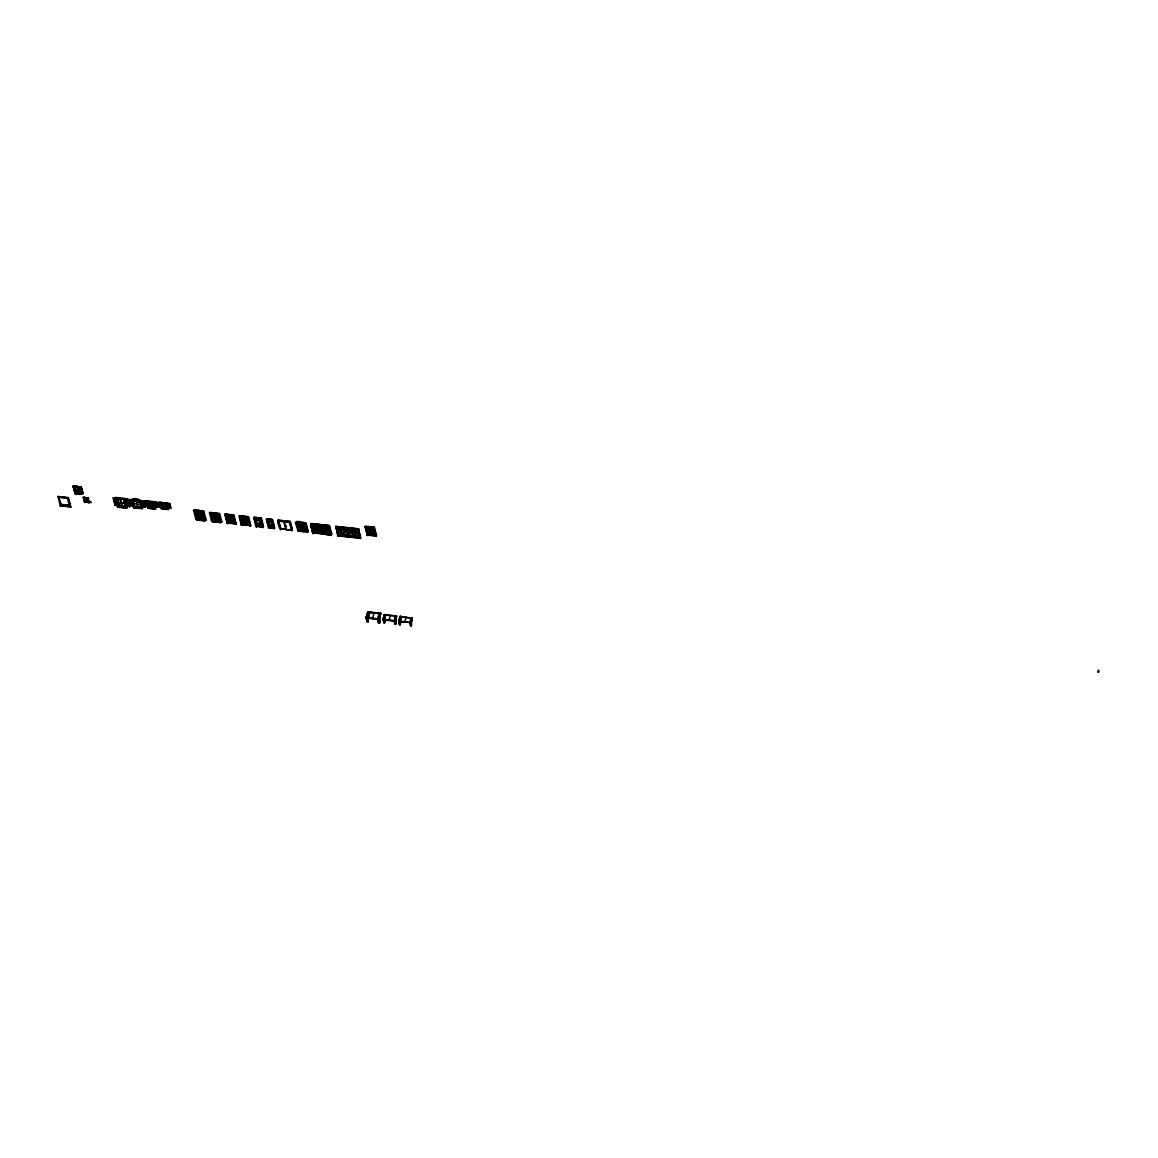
<?xml version="1.0" encoding="UTF-8"?>
<svg xmlns="http://www.w3.org/2000/svg" width="1158" height="1158" viewBox="0 0 1158 1158"><rect width="100%" height="100%" fill="white"/><g stroke="black" fill="none" stroke-linecap="round" stroke-linejoin="round"><path stroke-width="1.5" d="M78.57 493.221L78.903 492.526L78.802 494.017L75.009 493.366M87.082 500.647L88.934 501.356M77.962 490.37L78.715 492.903L77.89 490.355M78.541 490.095L77.166 487.344M368.041 614.001L368.36 613.016L368.23 621.803L367.086 621.672L367.1 619.718L367.622 614.551L368.765 614.681L369.156 612.423L367.26 618.14M378.536 622.932L377.551 619.269L379.448 613.552L379.679 623.047L378.536 622.932L378.333 620.746L379.81 614.261L379.317 616.852L379.477 615.245M383.761 622.946L384.311 616.476L385.252 616.476L385.325 615.173L383.747 619.964L384.557 623.033L382.661 619.414M384.557 623.033L384.876 616.534M394.487 620.833L395.819 619.356L395.66 624.249L394.719 622.179L395.182 617.663L396.354 617.692L396.427 616.389M400.089 616.867L412.335 618.198L400.06 616.317L401.03 617.402L400.248 624.755L399.452 624.669L399.93 618.777L400.943 618.198L400.002 618.198M410.193 622.541L411.51 621.064L411.351 625.957L410.41 623.901L410.873 619.371L412.045 619.414L412.118 618.111M366.275 618.633L367.853 611.8L380.808 613.769L367.868 612.35M368.244 619.848C365.639 621.383 370.994 616.78 368.939 613.074M379.679 623.047L378.869 620.008L380.591 613.668L367.998 612.293M383.399 619.617L384.456 620.674L384.036 619.081L383.11 620.5L385.209 615.549L384.557 621.6L383.616 620.977L383.906 618.054L384.717 618.126L384.195 619.704M384.63 615.491L384.138 618.068M394.849 624.162L394.038 621.093L395.616 616.302L395.341 618.271L396.137 618.358C394.704 632.572 395.24 609.933 395.906 618.343M395.587 619.327L395.746 617.721M400.103 622.772C399.249 626.102 401.956 611.931 399.828 619.791L400.161 618.806M411.249 619.327L411.828 620.08C409.223 635.12 413.203 607.183 409.729 622.816L410.54 625.87M411.278 621.05L411.437 619.443M411.597 620.051L411.191 618.401L412.132 618.618M77.296 486.664L77.05 487.836M158.226 502.398L160.991 502.558L158.226 502.398L159.297 506.741L162.091 506.683L159.297 506.741M158.689 502.833C161.223 500.965 163.466 508.275 159.587 506.205L158.704 502.717M161.15 504.801L159.051 504.193M84.433 502.022L87.328 502.34L84.491 502.225L87.299 502.225L84.302 501.327L85.967 502.152M89.557 502.731L87.733 501.704L91.221 502.311M88.269 501.79L88.616 502.558M84.375 499.807L85.866 500.661L83.81 500.184L84.201 500.792L86.184 500.661L85.504 500.314M89.209 501.153L88.819 500.821M89.456 501.125L87.111 500.748M113.556 498.128L116.437 498.36L118.492 506.364L125.846 507.001M114.946 505.004L118.652 505.076L114.946 505.004L113.079 497.694L116.77 497.969L118.652 505.076M118.811 506.234L116.77 497.969M117.32 501.689L114.309 500.98M118.159 504.845L115.641 504.7M129.146 499.445L130.724 505.366L134.371 505.843L130.695 505.583L129.117 499.663L132.837 499.72L134.545 506.799M130.304 502.34L133.271 503.021M132.837 499.72L129.117 499.663M133.908 505.409L131.375 505.264M146.169 505.959L148.962 505.945L146.169 505.959L144.938 501.023L147.703 501.226L149.093 506.379M147.37 501.602L145.43 501.342L146.661 505.829M147.963 503.658L145.85 503.108M57.914 496.507L68.221 497.839L70.595 506.582L68.221 497.636L57.914 496.507L60.303 505.453M59.955 505.424L71.029 506.914L59.898 505.728L61.345 505.641L58.986 497.158L67.454 498.085L69.625 506.668L69.842 505.51L61.548 504.425L61.2 505.655M61.388 505.771L61.548 504.41M67.425 498.186L58.957 497.26M69.784 505.322L69.567 506.466L71.029 506.914M73.287 486.809L73.432 486.071L75.357 493.207L75.675 492.251M73.461 487.301L73.634 485.795L77.094 486.172L78.961 493.221M73.823 487.402C73.345 480.859 79.034 506.567 73.634 485.795M74.705 489.892L81.234 490.616M80.814 490.949L74.995 490.051M75.111 489.385L74.401 486.751L80.452 487.779M74.995 493.424L75.169 492.468M77.962 490.21L78.787 494.176L75.096 493.771L75.328 492.15L82.551 492.975L82.392 494.234L74.98 493.308M77.296 486.49L77.065 487.692L80.669 488.083L80.901 486.881L82.623 493.496L75.198 492.729M78.035 489.791L77.991 490.572M80.351 488.126L80.524 487.113L82.406 494.234M80.756 488.068L80.93 487.113M81.118 490.847L74.691 489.877M85.099 498.157L83.318 497.303M85.88 500.546L83.651 499.981M83.912 500.531L85.967 500.878M84.766 499.098C84.23 494.813 85.793 499.735 84.245 499.17M84.809 497.824L85.171 498.273M84.867 497.187L84.447 500.256L84.172 498.881M84.983 501.544L85.837 501.834M85.258 499.055L84.143 498.997L84.78 499.749M85.374 500.43L84.114 500.299L85.504 500.111L85.46 500.936M85.663 501.631L85.822 502.225M86.199 500.546L83.622 500.082M86.662 498.201C89.759 499.286 83.81 495.248 87.834 500.792M87.168 498.519L86.633 497.665M87.53 497.868L88.442 498.418L86.604 497.94M86.618 497.766L88.153 498.635L87.892 497.795M87.878 497.911L88.486 498.635L88.08 497.969M88.022 498.447L88.196 497.549L88.153 498.635M88.486 498.635L88.399 498.012M89.296 501.284L88.471 501.197M88.601 502.702L88.775 501.863M89.137 502.138L89.615 502.196M116.393 499.518L119.433 499.764M116.654 498.157L124.195 498.982M114.656 502.239L125.006 503.035L117.58 502.398M117.812 505.178L127.033 506.48L117.783 505.322M127.858 499.315L129.754 506.683L127.858 499.315L124.239 498.722L126.801 508.188L117.653 507.19L116.813 503.846M118.492 506.364L125.817 507.175M123.935 500.343L125.889 507.508M124.036 499.387L116.64 498.895L124.036 499.387L125.875 506.857M124.905 503.209L117.523 502.717M126.121 506.336L124.239 498.722M129.783 500.502L140.089 501.139L141.623 508.174M142.738 507.291C146.357 497.824 124.297 494.148 133.59 506.292L142.781 507.045M134.314 506.509L141.638 507.305L134.299 506.553M134.328 505.974L132.707 499.909L140.248 500.835L141.725 506.842M140.002 502.109L136.991 501.732M140.248 500.835L143.925 501.067L145.532 507.233L141.826 506.611L145.445 507.19L143.606 501.313M140.74 504.685L133.488 503.571M147.79 501.602L153.522 502.138L154.825 507.016M147.949 507.653L155.592 509.028L148.094 508.203L155.621 508.912L153.811 501.819L156.533 502.268L157.821 507.247L155.013 506.755L157.734 507.19L156.185 502.601M155.679 507.508L154.173 501.631L155.679 507.508L148.412 506.451M148.846 507.754L147.992 504.396M149.006 507.349L154.579 507.508L149.006 507.349L147.384 501.486M149.324 507.204L148.832 504.917M153.348 502.543L147.862 501.95L153.348 502.543L154.564 507.638L149.035 507.233M153.855 505.481L148.354 504.888L153.855 505.481L154.506 507.942M155.621 507.103L148.296 506.292L155.722 507.247M161.063 503.006L166.781 503.643M160.962 507.132L161.338 508.738L168.431 509.506L167.07 503.296L169.792 503.687L170.935 508.072M161.44 506.958L168.793 508.304L161.483 507.508L160.108 502.384L167.49 503.18M161.555 505.988L167.201 506.118L159.558 506.046M161.483 507.508L168.851 508.058M161.961 508.565L167.707 509.086L166.636 503.947L161.136 503.354L166.578 504.266M162.207 507.725L167.635 508.637M162.438 508.015L160.991 502.558M166.781 503.643L168.431 509.506M167.432 503.194L168.793 508.304M193.545 510.316L203.866 511.344L206.196 520.246L195.89 519.117L193.574 510.215L203.866 511.344M194.616 511.3L196.788 519.956L205.024 520.868L202.867 512.198L194.558 511.619L197.859 511.966M195.745 518.408L196.672 518.509M195.89 519.117C201.116 516.888 185.642 504.946 203.055 511.633L205.27 520.145L206.196 520.246M194.732 511.677L204.04 516.598L196.788 519.956L202.534 517.496M205.024 520.868L196.846 519.653M205.154 520.072L198.423 515.932M205.14 519.435L206.066 519.479M210.351 513.718L218.645 514.311L220.7 522.576L212.464 521.693L210.409 513.414L219.716 518.292L212.522 521.346L220.7 522.576M211.436 520.13L212.363 520.174M211.567 520.825L209.352 512.328L219.658 513.457L221.873 521.954L211.567 520.825L212.725 520.434M218.645 514.311L211.986 513.906M214.1 517.684L215.562 516.135A8.453 7.585 -14.9 0 0 212.667 520.42L210.38 512.82L218.848 513.747L220.845 521.838L221.873 521.954M220.831 521.824L214.404 517.264M220.816 521.158L221.728 521.259M224.985 515.049L227.185 523.445L227.996 523.532L225.897 515.382L232.179 515.99L232.454 517.033L227.417 516.482M228.271 522.649L227.359 522.562L225.159 514.109L233.858 515.049L236.058 523.503L235.074 523.387M225.897 515.382L232.121 516.251L232.396 517.293L227.359 516.743M235.103 523.648L228.184 523.17L226.114 514.934L232.975 515.686L235.088 524.313L235.914 524.241L235.088 524.313M227.04 522.794L227.851 522.895M227.185 523.445L228.025 523.373M227.359 522.562L225.159 514.109M228.169 522.634L228.184 522.533A7.02 6.311 -14.9 0 1 231.093 518.393A6.934 6.224 -14.9 0 0 230.109 519.291L229.53 519.956M233.134 515.411L226.056 514.543L228.184 523.155L233.959 519.942L226.071 515.238M233.684 516.005L226.071 515.223M233.844 515.165L225.144 514.21M229.791 519.595L235.277 523.315M235.725 523.807L228.227 522.895L234.003 519.667L226.114 514.934L234.075 519.667M248.492 516.714L239.315 515.817L248.478 516.815L250.693 525.167L249.781 525.037L247.783 516.975L248.377 520.999M243.759 517.047L239.156 516.656L241.371 525.052L242.167 525.139L240.097 516.164L247.87 517.004L249.867 525.79M240.213 517.018L240.227 516.135L242.413 524.502L249.737 525.298M241.226 524.4L242.008 524.545M241.4 523.459L242.21 523.546M241.371 525.052L242.326 524.965L240.097 516.164M242.167 525.139L241.573 524.009M242.094 524.95L242.239 524.212M247.87 517.004L247.725 517.742L239.952 516.888M249.578 525.312L250.533 526.05L248.333 517.554M249.752 524.371L250.562 524.458M249.723 525.964L249.925 524.921M250.374 525.457L242.355 524.762M254.007 517.308L261.332 518.118L254.007 517.308L256.207 525.761L257.004 525.848M260.463 519.218L254.717 518.697L260.449 519.32L262.562 527.368L263.358 527.455L261.143 519.059M262.562 527.368L260.449 518.755L254.963 518.147L257.033 526.369L263.358 527.455M255.875 526.065L256.685 526.094M256.034 526.658L256.873 526.586L256.034 526.658L253.848 518.147L258.234 518.639M257.033 526.369L257.076 526.108A5.616 5.037 -14.9 0 1 259.363 522.707M260.608 518.48L254.876 517.858L257.076 526.108L262.519 526.962M261.332 518.118L263.546 526.456L262.75 526.369M266.398 519.681L272.376 520.231L266.398 519.681L268.627 528.034L269.423 528.12L267.295 520.116M268.786 527.194L266.586 518.741L268.786 527.194L269.611 527.179L268.801 527.093M273.954 527.657C275.59 529.192 271.088 521.129 271.826 519.653L267.484 519.175L271.812 519.754L273.78 527.99L269.611 527.802L267.541 519.58L272.723 523.995L269.655 527.512M269.611 527.802L269.655 527.527A4.212 3.778 -14.9 0 1 271.363 524.979M271.652 520.029L273.78 528.598L274.576 528.685L272.825 521.896M281.495 521.621C271.826 516.468 286.822 542.769 277.674 520.854L290.036 522.215L292.207 530.567L289.529 522.388M278.513 520.839L284.159 521.288L286.243 529.394L280.656 528.627L278.47 520.333L289.688 521.549L292.366 529.727L290.195 521.361L277.819 520.116L280.004 528.366L291.642 530.494M283.855 521.636L285.968 529.582L292.236 530.451M289.457 522.244L291.657 530.393M290.036 522.215L277.659 520.955M305.813 523.995C309.852 536.053 306.884 534.185 305.104 523.763C283.377 522.388 303.946 520.941 306.175 527.773L303.034 531.58L297.852 527.136L300.921 523.648M296.81 522.388L305.278 523.315L296.81 522.388L298.923 531.131L307.159 532.043M296.868 522.866L298.764 531.334L297.968 531.247L295.768 522.794M298.142 530.306C298.634 524.661 288.935 518.495 305.987 523.054L308.187 531.508L307.391 531.421L305.278 523.315M305.104 523.763L307.232 532.26M307.391 531.421L308.187 531.508M310.966 523.517L329.292 525.616L331.55 534.07L329.277 525.515L310.966 523.517L313.239 532.058M311.647 525.515L313.775 533.563L312.848 533.462L310.648 524.907L312.848 533.462M331.246 534.851L313.992 532.998L311.936 524.733L320.404 525.66L322.46 533.925L320.404 525.66M312.689 532.868L313.615 532.912M312.819 531.797L332.042 533.896M313.992 532.998L311.907 524.14L328.611 525.978L330.739 533.968M314.035 532.144L312.023 524.299M319.825 526.268L321.996 533.896M322.228 533.867L331.391 535.488L329.581 528.598M328.293 527.194L330.334 534.75M328.365 527.339L314.99 525.877M335.777 526.325L337.818 536.125L338.512 534.924L336.283 526.572L358.256 528.974L360.703 538.629L358.662 528.83L335.777 526.325L338.31 535.966L360.312 538.209L358.097 529.872L336.124 527.469M336.283 526.572L338.266 536.183M337.658 528.149L345.895 529.105L346.199 530.35L337.962 529.452L337.658 528.149L345.88 529.163M337.962 529.452L346.213 530.248M337.818 536.125L338.512 534.924M340.177 528.352L340.582 529.901L340.293 528.294M343.13 528.844L343.564 530.219L343.39 528.699M347.082 528.815L349.325 537.008M348.963 530.552L357.2 531.45L348.949 530.61L348.645 529.351L356.881 530.306L357.185 531.551M351.163 529.553L351.467 530.986M354.116 530.046L354.551 531.421L354.116 530.06M356.867 530.364L347.878 529.119M358.025 530.234L358.256 528.974M358.662 528.83L358.43 530.089L347.863 528.931M368.23 535.17L375.554 535.98L373.484 527.816L365.045 526.991L373.6 528.207M365.914 527.585L366.116 526.528L368.273 534.967L375.597 535.749L367.216 530.972L373.484 527.802M374.642 529.655L376.393 536.501L375.51 536.241L376.567 535.604L374.367 527.093L365.19 526.253L367.404 534.605L368.316 534.707L367.274 535.329M367.404 534.605L368.244 534.533L368.041 535.575L365.957 526.629L373.73 527.469L375.872 535.532L373.658 527.353L366.073 526.687L368.186 535.43M373.658 527.353L373.469 528.41L370.343 528.077L370.618 529.119L373.05 529.553L373.716 532.043L371.429 531.783L370.763 529.307M375.597 536.415L376.567 535.604M380.606 614.174L379.231 614.203C376.668 616.736 380.707 623.467 378.333 620.746M383.761 621.513L384.615 621.281M399.452 623.221L400.306 623.004M1098.117 670.337L1098.985 670.496M1098.754 671.756L1097.827 671.872M196.947 519.146L197.034 518.668A8.453 7.585 -14.9 0 1 199.885 514.384L200.334 514.123M167.07 503.296L169.792 503.687M167.519 503.759L169.502 504.193L167.606 504.063M167.997 505.322L169.965 505.916L167.924 505.264M168.46 507.291L170.848 508.029M169.459 504.034L170.24 507.522M82.536 492.932L75.241 492.425M82.073 492.961L81.9 493.916L80.235 487.417L81.943 493.757L75.256 492.932M124.688 499.199L126.425 505.699M125.556 502.239L128.437 502.905M127.51 499.648L129.667 506.683M126.135 505.829L129.754 506.422M128.408 503.006L125.484 502.196M129.074 506.133L126.338 505.395M141.464 503.412L144.359 504.338M142.159 506.263L140.769 500.849L143.635 501.573M143.925 501.067L140.248 500.69M144.996 506.726L142.13 506.118M153.811 501.819L156.533 502.268M154.289 502.181L147.008 501.428M154.781 504.251L156.764 504.772M154.868 504.352L156.808 504.931L154.926 504.772M156.706 504.57L154.709 503.947M157.285 506.726L155.317 506.263M365.914 617.851L367.853 611.8M368.085 611.829L365.971 618.111L367.086 621.672M366.927 617.185L366.927 619.11L368.07 619.24L367.549 617.257L365.827 617.576M374.295 612.987L372.355 618.488M378.015 618.994L378.738 616.794L379.882 616.91L379.621 621.412M378.637 619.067L378.869 620.008M379.173 617.967L380.562 613.19M379.202 618.097L380.794 613.219M396.354 617.692L394.835 621.774L396.629 616.07L384.369 614.594L382.705 619.646L395.298 620.92M384.601 614.623L382.791 619.979L394.95 620.977M382.965 619.993L384.528 615.086M385.252 616.476L384.239 617.069M390.478 615.738L388.827 620.312M394.965 620.283L395.66 624.249M395.283 619.269L396.383 615.911M394.864 621.296L396.615 615.94L384.398 615.144M400.06 616.317L398.627 621.383M400.321 617.2L398.801 622.208L400.292 616.346M398.656 621.716L400.219 616.809M398.96 622.222L399.09 620.731M399.886 621.412L400.407 619.848L399.597 619.762M406.169 617.46L404.518 622.034M412.089 617.634L410.366 622.888L411.351 625.957M410.569 623.018L412.306 617.663L410.525 623.496L412.045 619.414M80.713 487.04L82.522 493.221M84.577 497.433L84.273 498.041M85.345 501.486L85.171 502.326L84.997 501.443M303.135 531.189A4.227 3.792 -14.9 0 0 302.426 528.366A4.169 3.735 -14.9 0 1 303.092 531.189A4.212 3.778 -14.9 0 1 304.829 528.641A4.169 3.735 -14.9 0 0 303.135 531.189L300.979 523.315L297.939 526.876L303.106 531.261L306.161 527.773M198.785 515.498L199.929 514.413M77.962 490.008L74.59 490.138L80.944 490.645L81.494 493.221M257.076 526.065L261.476 522.707L254.963 518.133M257.076 526.094L261.52 522.721M342.276 532.998L339.424 534.953L338.266 530.407L342.276 532.998L338.237 530.523M343.665 533.158L346.503 531.319L347.661 535.85L343.665 533.158L346.488 531.421M353.262 534.2L350.411 536.154L349.253 531.623L353.248 534.316M354.058 534.837L351.178 536.69L358.112 537.457L354.073 534.721L351.207 536.588L358.14 537.341M357.46 532.622L354.623 534.46L358.647 537.051L357.489 532.521L354.652 534.359L358.662 536.95M373.441 528.034L367.173 531.204L375.554 535.995M212.464 521.693L219.629 518.567L211.885 514.543M298.996 530.74L302.918 529.235M245.221 520.999L244.526 520.825M131.115 505.467L129.624 499.778L132.548 500.256M244.903 520.839L245.409 521.086M85.012 498.244L83.275 497.578M158.733 502.992L160.745 503.252M158.82 503.296L160.817 503.556M158.892 503.585L160.861 503.701M158.935 503.744L160.933 504.005M159.022 504.034L160.976 504.15M161.165 504.7L159.138 504.483L161.194 504.975M159.268 505.004L161.28 505.264M159.355 505.308L161.309 505.424M159.399 505.453L161.396 505.713M159.471 505.756L161.469 506.017M83.304 497.404L85.084 497.651M113.6 498.287L116.524 498.649M116.553 498.809L113.672 498.591L116.64 499.098M113.802 499.04L116.712 499.402M129.696 500.198L132.62 500.56M113.875 499.33L116.755 499.547M145.459 501.617L147.457 501.906M113.918 499.489L116.828 499.851M129.826 500.647L132.736 501.009M145.532 501.921L147.5 502.065M113.991 499.778L116.915 500.14M129.899 500.936L132.823 501.298L129.986 501.24M145.575 502.065L147.573 502.355M114.077 500.082L116.958 500.299M145.662 502.369L147.659 502.659M114.121 500.227L117.03 500.589M130.014 501.385L132.938 501.747M145.734 502.659L147.688 502.804M114.193 500.531L117.117 500.893M130.101 501.689L133.011 502.051M145.778 502.804L147.775 503.108M114.28 500.821L117.146 501.038M130.174 501.993L133.054 502.196M130.217 502.138L133.228 502.861L130.362 502.543M117.334 501.588L114.526 501.79M146.038 503.788L148.036 504.077M130.434 502.963L133.315 503.165M146.111 504.077L148.224 504.816M114.57 501.95L117.494 502.311M130.478 503.108L133.387 503.469M130.55 503.412L133.474 503.773M114.729 502.543L117.609 502.76M130.637 503.701L133.517 503.918M146.313 504.83L148.311 505.12M114.772 502.688L117.682 503.05M130.68 503.846L133.59 504.208M146.386 505.12L148.354 505.264M114.845 502.992L117.769 503.354M130.753 504.15L133.677 504.512M146.429 505.279L148.485 505.612L146.863 505.641M117.812 503.498L114.932 503.281L117.884 503.802M130.84 504.454L133.706 504.656M130.868 504.599L133.792 504.96M115.047 503.73L117.971 504.092M130.955 504.902L133.865 505.264M115.134 504.034L118 504.251M115.163 504.179L118.087 504.541M81.161 487.011L73.258 486.157L75.096 493.322M73.359 486.49L80.524 487.2M73.461 486.736L80.481 487.634M74.995 489.458L81.017 490.109M74.705 492.425L83.043 493.322L81.35 486.968L73.026 486.056L75.096 493.771M154.188 501.732L146.849 500.835L148.354 506.697M115.843 498.07L125.006 499.069M131.911 499.822L141.059 500.821M160.282 502.833L167.606 503.629M132.707 500.661L140.74 501.732M148.05 502.558L152.986 502.89L153.536 504.975M137.657 501.515L140.711 501.848M147.544 502.876L150.424 503.093M367.144 527.715L369.431 527.976M167.114 506.278L161.613 505.684L162.134 508.159L167.693 508.376M161.657 505.829L167.143 506.422M148.412 504.57L153.956 505.322M367.462 528.555L369.749 528.801M367.52 529.163L369.807 529.409M194.703 510.881L203.055 511.633L205.154 520.13M266.557 518.842L272.535 519.392L274.736 527.845M240.299 516.54L247.624 517.351L249.679 525.558M194.66 512.024L203.953 516.859M161.266 508.478L168.46 509.404M241.269 517.308L247.609 517.916M268.511 520.347L270.798 520.593M284.694 521.969L289.514 522.504M301.731 523.778L296.651 523.228L298.923 531.131M311.878 525.052L329.19 526.933L312.544 525.196L314.498 532.564M337.296 527.773L345.504 528.656M368.23 531.435L370.517 531.681M147.992 507.797L155.49 508.623M241.588 518.089L247.088 518.683L246.813 517.64M195.963 513.255L202.389 514.051M241.544 518.35L247.045 518.958L246.755 517.901M368.287 532.043L370.574 532.289M134.256 506.813L141.594 507.566M227.518 516.873L232.555 517.438L232.83 518.48L227.793 517.93M241.704 518.48L247.19 519.088L247.465 520.13L241.979 519.522M298.171 524.719L300.487 525.066M302.296 525.167L304.612 525.515M212.102 515.498L217.863 516.222M227.475 517.148L232.512 517.698L232.787 518.741M241.646 518.741L247.146 519.349L247.421 520.391L241.935 519.797M312.921 526.601L320.245 527.397L312.95 526.687M89.542 502.384L91.236 502.5M117.884 505.481L127.033 506.48M142.42 508.261L133.402 507.754L142.55 508.753L140.306 500.488M87.878 502.398L89.687 502.514M133.3 507.407L142.463 508.405M320.867 527.816L328.206 528.714M338.773 530.118L345.721 530.769L342.826 532.738L338.787 530.017M196.339 514.673L202.766 515.469M227.75 518.191L232.946 518.871L233.221 519.913L228.184 519.363M298.518 526.007L300.805 526.253M304.93 526.716L302.629 526.456L304.945 526.803M242.08 519.928L247.58 520.521L247.855 521.578L242.355 520.97M298.547 526.108L300.834 526.354M117.523 506.683L126.671 507.696M227.851 518.581L232.888 519.131L233.163 520.174M242.036 520.188L247.523 520.796L247.798 521.838M320.636 528.888L313.311 528.091L320.665 528.989M117.566 506.842L126.714 507.841M284.752 525.211L284.969 526.007M368.997 534.316L371.284 534.562M212.609 517.438L214.896 517.684L215.808 521.114M216.039 517.814L218.326 518.06L219.238 521.491M321.258 529.307L328.611 530.205M298.865 527.295L301.152 527.556M302.976 527.759L305.263 528.005M316.192 529.003L318.247 529.235M228.126 519.624L233.323 520.318L233.598 521.361L228.56 520.811M242.312 521.23L247.957 521.969L248.232 523.011L242.746 522.417M298.88 527.397L301.167 527.657M303.005 527.845L305.292 528.106M316.12 529.351L318.189 529.568M324.139 530.219L326.194 530.451M228.242 520.029L233.279 520.579L233.554 521.621L228.517 521.071M242.413 521.636L247.913 522.229L248.188 523.271M324.066 530.567L326.136 530.784M197.019 516.888L199.523 517.163L200.131 519.406M200.681 517.293L203.186 517.568L203.794 519.797M313.717 529.582L321.055 530.48M321.649 530.798L329.002 531.696M299.198 528.598L301.514 528.945M303.324 529.047L305.64 529.394M228.676 521.201L233.713 521.751L233.988 522.794L228.951 522.244M242.702 522.678L248.348 523.416L248.623 524.458L243.122 523.85M228.618 521.462L233.655 522.012L233.93 523.054L228.893 522.504L227.142 515.44M242.804 523.069L248.29 523.677L248.565 524.719L243.079 524.111L241.313 517.047M314.108 531.073L321.461 531.971M227.229 521.853L228.025 521.94M235.117 522.721L235.914 522.808M329.379 533.085L322.054 532.289L329.408 533.187M257.785 525.414L261.447 525.804L259.653 519.045M270.364 526.832L272.651 527.093M197.54 518.958L200.291 519.247L199.668 516.917L196.918 516.613L197.613 519.117M201.203 519.349L203.953 519.653L203.33 517.322L200.58 517.018L201.275 519.522M213.448 520.695L215.967 520.97L215.026 517.438L212.507 517.163L213.521 520.868M216.879 521.071L219.398 521.346L218.471 517.814L215.953 517.539L216.951 521.245M61.606 504.613L69.842 505.51M267.484 519.175L269.655 527.527L273.78 527.99L270.567 525.689M298.981 530.827L307.232 531.638L304.018 529.351M249.65 525.775L250.562 525.891M262.591 527.208L263.387 527.31M314.035 532.68L329.769 534.576L327.815 527.223M338.368 535.647L360.341 538.065L358.126 529.713M1097.842 671.741L1098.739 671.814M367.868 611.945L380.794 613.349M368.027 612.799L369.17 612.929M367.94 613.595L369.084 613.726M379.375 614.855L380.533 614.97M385.339 615.68L384.369 614.594M395.645 616.809L396.441 616.896M367.303 615.535L368.447 615.665L367.708 617.865L379.158 619.125L379.52 620.485L378.376 620.37L377.855 618.386M367.448 617.75L375.525 618.633M389.653 620.181L394.907 620.76M400.103 621.325L407.095 622.092M399.264 621.354L399.351 622.295M400.103 621.542L410.989 622.628M367.694 618.184L378.709 619.385M400.118 621.759L410.598 622.468M383.616 620.977L384.413 621.064M394.719 622.179L395.515 622.28M410.41 623.901L411.206 623.988M394.921 622.411L395.718 622.497M410.612 624.119L411.408 624.205M383.92 621.585L384.717 621.672M395.023 622.801L395.819 622.888M399.611 623.293L400.407 623.395M410.714 624.509L411.51 624.596M367.26 620.312L368.403 620.442M378.695 621.571L379.838 621.687M383.863 622.367L384.659 622.454M394.965 623.583L395.761 623.67M399.553 624.09L400.364 624.176M410.656 625.291L411.452 625.392M367.202 621.093L368.345 621.224M378.637 622.353L379.781 622.468M83.347 497.839L84.852 498.041M167.649 504.222L169.618 504.642M167.736 504.512L169.705 504.946M167.809 504.816L169.748 505.091M167.852 504.96L169.821 505.395M168.069 505.785L170.038 506.22M168.156 506.089L170.081 506.364M168.185 506.234L170.154 506.668M168.272 506.538L170.24 506.958M168.344 506.828L170.313 507.262M87.733 500.647L87.574 498.447M154.318 502.456L156.229 502.775M154.347 502.601L156.316 503.064M154.434 502.905L156.388 503.368M154.506 503.194L156.431 503.513M140.842 501.269L143.664 501.718M154.55 503.354L156.518 503.817M140.885 501.414L143.751 502.022M154.622 503.643L156.591 504.106M124.181 498.939L127.8 499.518M140.958 501.718L143.824 502.326M124.731 499.359L127.568 499.822M141.044 502.007L143.867 502.471M124.775 499.503L127.641 500.111M141.073 502.152L143.939 502.76M124.861 499.807L127.727 500.415M141.16 502.456L144.026 503.064M124.934 500.097L127.8 500.705M144.07 503.209L141.233 502.76L144.142 503.513M154.969 504.917L156.923 505.38M127.843 500.864L125.021 500.401L127.916 501.153M155.042 505.221L157.01 505.684M141.363 503.209L144.316 504.164L141.508 503.6M155.129 505.51L157.054 505.829M125.136 500.849L128.002 501.457M155.158 505.67L157.126 506.118M125.209 501.153L128.046 501.602M155.244 505.959L157.213 506.422M125.252 501.298L128.118 501.906M141.58 504.019L144.446 504.627M125.339 501.588L128.205 502.196M141.652 504.323L144.489 504.787M125.411 501.892L128.277 502.5M141.696 504.468L144.562 505.076M141.768 504.772L144.634 505.38M141.855 505.062L144.678 505.525M125.585 502.572L128.466 503.18M141.898 505.221L144.764 505.829M125.672 502.861L128.538 503.469M141.971 505.51L144.837 506.118M125.744 503.165L128.61 503.773M142.058 505.814L144.924 506.422M125.831 503.455L128.654 503.918M125.875 503.614L128.741 504.222M125.947 503.904L128.813 504.512M128.856 504.671L126.034 504.208L128.929 504.96M126.15 504.656L129.016 505.264M126.222 504.946L129.088 505.554M126.309 505.25L129.131 505.713M210.409 513.399L219.716 518.321M349.774 531.218L353.841 533.838M258.292 523.662L262.562 526.702M302.209 524.748L306.088 528.034L303.034 531.594L301.341 525.225M399.438 621.687L400.248 624.755M398.627 621.6L399.452 624.669M372.673 528.106L372.948 529.148L370.661 528.902L370.386 527.86M372.63 528.323L372.905 529.365M369.46 527.759L369.706 529.018M367.173 527.512L367.419 528.757L369.851 529.206L370.473 531.898L368.186 531.652L367.564 528.945M365.045 526.991L367.245 535.488M351.395 529.582L351.699 531.001M367.578 619.356L368.23 621.803M343.159 528.685L343.694 530.132M329.639 528.613L331.42 535.329M325.528 526.977L327.482 534.33M325.297 526.948L327.251 534.301M323.01 526.702L324.964 534.055M322.778 526.673L324.732 534.026M317.35 525.732L319.536 533.114M315.063 525.471L317.017 532.839M314.831 525.457L316.785 532.81M300.139 523.778L301.833 530.132L299.546 529.886L297.852 523.517M278.47 520.333L280.598 528.323M270.856 520.333L272.593 527.353L270.306 527.093L268.555 520.072M260.622 518.379L262.736 526.485M259.595 519.305L261.39 526.065L257.727 525.674L255.99 518.654M254.746 518.581L256.844 526.745M239.344 515.701L241.544 524.154M233.699 515.889L235.885 524.4M233.149 515.31L235.262 523.416M218.848 513.747L220.946 521.853M214.519 514.557L215.417 517.061M166.636 503.947L167.201 506.118M166.26 504.295L166.738 506.075M166.723 506.538L167.186 508.319M164.031 504.063L164.508 505.829M163.799 504.034L164.277 505.814M164.479 506.292L164.957 508.072M164.262 506.278L164.726 508.044M161.57 503.788L162.048 505.568M153.522 505.438L154.072 507.508M150.757 502.644L151.307 504.729M150.526 502.63L151.076 504.7M151.293 505.192L151.843 507.262M151.061 505.163L151.611 507.247M148.296 502.384L148.846 504.454M147.254 505.033L148.094 508.203M139.727 501.486L141.508 508.015M140.422 504.627L141.131 507.305M136.572 501.153L137.295 503.817M136.355 501.125L137.064 503.788M137.266 504.28L137.976 506.958M137.035 504.266L137.759 506.929M133.199 500.777L133.908 503.455M126.989 506.726L124.832 498.418L115.67 497.419L118.319 506.77L117.551 503.759M123.66 499.735L124.528 503.006M124.514 503.469L125.382 506.741M120.519 499.387L121.387 502.659M121.358 503.122L122.241 506.393M120.287 499.373L121.156 502.63M121.141 503.093L122.01 506.364M116.712 503.643L117.653 507.19M113.571 498.027L115.409 505.047M88.283 500.574L88.442 501.298M86.966 497.81L87.284 498.968M84.606 497.158L85.605 500.951M84.23 497.404L84.621 499.185M81.161 486.997L82.869 493.453M269.684 527.527A4.169 3.735 -14.9 0 1 271.377 524.994M343.086 533.52L340.22 535.387L347.154 536.14L343.086 533.52L340.191 535.488L347.125 536.241L343.072 533.635M356.707 531.971L353.812 533.939L349.759 531.319L356.707 531.971M373.021 529.756L370.719 529.51L371.385 532L373.672 532.246L373.021 529.756M197.613 512.169L195.615 511.952L196.715 516.077L198.713 516.294L197.613 512.169M199.784 512.415L197.844 512.198L198.944 516.323L200.884 516.54L199.784 512.415M202.028 512.647L200.016 512.429L201.116 516.555L203.113 516.772L202.028 512.647M304.264 524.227L301.977 523.981L303.671 530.335L305.958 530.581L304.264 524.227M217.501 514.876L211.784 514.253L212.435 516.743L218.167 517.365L217.501 514.876M370.618 532.087L368.331 531.826L368.953 534.533L371.24 534.779L370.618 532.087M373.817 532.434L371.53 532.188L372.196 534.663L374.483 534.924L373.817 532.434M373.788 532.651L371.486 532.39L372.152 534.88L374.439 535.126L373.788 532.651M285.635 525.529L285.838 526.325L285.635 525.529M410.656 622.005L411.249 623.597L410.656 622.005"/></g></svg>
